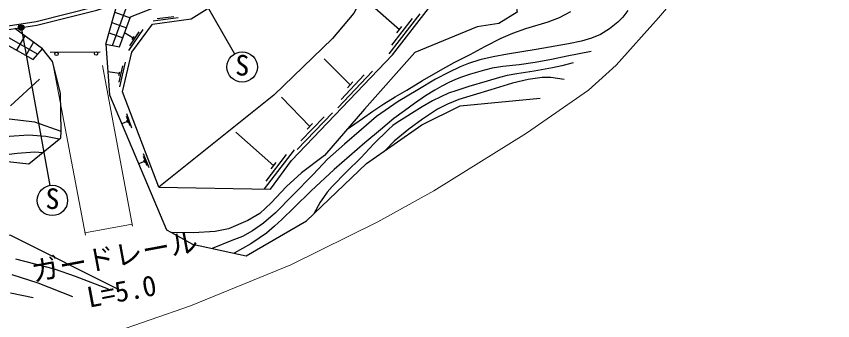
# Model space of a CAD drawing. Units: millimetres at full size, sheet at 1:1000; details may follow other scales. Extents: x 40000 to 680000, y 20000 to 380000.
# Drawn here: x 502998 to 575600, y 244729 to 271827 of the extents above; entities that cross this region are included whole.
import ezdxf
from ezdxf.enums import TextEntityAlignment as Align

# ---------------------------------------------------------------- set-up
doc = ezdxf.new("R2010")
doc.units = ezdxf.units.MM
doc.header["$LTSCALE"] = 1000
for name, color, linetype, lineweight in [('M-BGD', 7, 'Continuous', 25), ('M-BGD-EXST', 7, 'Continuous', 25), ('M-STR-HTXT', 7, 'Continuous', 13)]:
    doc.layers.add(name, color=color, linetype=linetype, lineweight=lineweight)
doc.styles.add('ＭＳ ゴシック', font='')
doc.styles.get('ＭＳ ゴシック').set_extended_font_data('MS Gothic')

msp = doc.modelspace()

# ---------------------------------------------------------------- hatches: boundary and pattern name
at = {"layer": 'M-BGD-EXST'}
msp.add_hatch(color=256, dxfattribs=at).paths.add_polyline_path([(503647, 270941, -1), (503208, 270701, -0.41421), (503308, 271041, -0.41421)])

# ---------------------------------------------------------------- linework, layer by layer
at = {"layer": 'M-BGD'}
for p, q in [((510953, 269358), (512010, 273026)), ((537065, 270631), (534440, 272924)), ((511769, 272192), (513113, 271703)), ((515166, 271420), (517397, 271713)), ((515518, 271618), (517006, 271813)), ((536165, 268483), (538914, 272045)), ((536386, 269260), (538219, 271635)), ((511506, 271277), (512786, 270812)), ((536851, 270353), (537279, 270908)), ((503749, 270088), (503017, 268813)), ((511242, 270362), (512458, 269920)), ((513392, 269894), (512621, 270365)), ((513015, 268792), (514267, 270661)), ((513099, 269187), (513934, 270433)), ((504519, 269520), (503846, 268349)), ((513295, 269748), (513489, 270039)), ((506019, 268624), (510452, 268670)), ((532695, 265726), (530373, 268051)), ((512139, 265960), (512479, 267420)), ((512200, 265560), (512710, 267752)), ((512163, 266724), (511133, 266872)), ((512123, 266554), (512202, 266894)), ((531588, 263677), (534676, 266950)), ((531884, 264429), (533943, 266611)), ((502470, 263852), (505067, 266228)), ((532455, 265471), (532935, 265980)), ((529110, 262019), (526575, 264618)), ((513113, 262062), (512805, 262908)), ((513275, 261881), (512813, 263150)), ((527983, 259981), (531103, 263224)), ((528286, 260730), (530366, 262891)), ((512875, 262454), (512359, 262261)), ((512911, 262355), (512839, 262553)), ((528868, 261766), (529353, 262271)), ((525887, 258528), (522508, 261507)), ((525065, 256459), (527728, 259954)), ((514633, 258501), (514304, 259339)), ((514799, 258325), (514305, 259581)), ((525217, 257153), (527035, 259539)), ((514385, 258887), (513867, 258681)), ((514423, 258789), (514346, 258985)), ((525675, 258250), (526099, 258806))]:
    msp.add_line(p, q, dxfattribs=at)
for points in [[(455281, 269889), (460672, 269483), (474063, 268758), (481146, 268639), (489398, 269018), (496320, 269742), (504832, 271050), (510148, 272376), (515686, 274309), (520660, 276571), (526950, 279918), (532170, 283318), (536355, 286647), (541629, 291176), (545684, 295321), (549405, 299748), (552260, 303456), (555569, 308599)], [(455305, 270214), (460693, 269809), (474074, 269084), (481141, 268966), (489374, 269343), (496279, 270066), (504768, 271370), (510054, 272688), (515564, 274612), (520516, 276864), (526784, 280199), (531979, 283583), (536147, 286899), (541406, 291414), (545442, 295540), (549151, 299952), (551993, 303644), (555299, 308782)], [(511557, 269237), (512763, 272554), (517871, 274615), (522026, 276596), (527119, 279402), (532269, 282811), (537766, 286970), (542730, 291330), (546988, 295932), (552701, 303071), (556172, 308191)], [(511557, 269237), (512763, 272554), (517871, 274615), (522026, 276596), (527119, 279402), (532269, 282811), (537766, 286970), (542730, 291330), (546988, 295932), (552701, 303071), (556172, 308191)], [(510953, 269358), (512161, 269115), (513144, 271785), (517778, 273633), (522793, 276127), (527864, 279048), (532346, 282048), (536183, 285035), (541913, 289778), (545545, 293231), (552754, 301842), (556778, 307779)], [(515669, 256621), (525611, 256449), (527468, 258978), (536460, 268394), (539851, 272783), (539761, 279879), (539242, 281300), (543264, 284398), (546312, 287060), (549799, 290333), (554234, 295313), (557751, 299995), (561060, 304877)], [(561682, 304455), (556837, 297412), (553956, 293568), (549356, 288670), (544568, 284128), (542288, 278832), (544231, 276614), (547173, 274372), (547553, 272184), (545922, 271198), (543969, 270876), (538428, 268599), (533968, 263563), (530404, 259448), (528355, 257901), (527039, 256690), (525655, 255228), (524649, 254280), (523576, 253646), (521854, 252906), (520688, 252664), (518758, 252560), (516807, 252594)], [(557389, 272335), (556929, 271761), (556492, 271310), (555754, 270722), (554965, 270212), (554148, 269875), (553252, 269617), (552091, 269388), (549222, 268864), (546668, 268456), (545407, 268219), (544216, 267946), (543212, 267638), (542474, 267344), (541420, 266828), (540280, 266218), (538709, 265286), (536952, 264231), (535022, 262912), (533689, 261757), (532175, 260445), (530677, 259104), (529393, 257755), (527600, 255905), (526058, 254342), (524969, 253397), (524015, 252722), (523126, 252220), (522166, 251862), (520414, 251162)], [(532422, 261777), (533781, 262744), (534709, 263384), (535672, 264038), (536700, 264652), (537721, 265238), (539131, 266114), (540714, 267026), (541930, 267702), (543355, 268441), (544655, 269128), (546122, 269878), (547154, 270328), (548323, 270747), (550304, 271339), (551294, 271728), (552316, 272267)], [(506983, 261561), (506912, 264972), (506214, 267802), (505321, 268929), (502855, 270746)], [(455281, 269889), (458473, 267888), (477471, 266824), (482500, 266866), (493110, 267792), (502119, 269314), (504497, 267986), (505321, 268929)], [(457124, 268734), (460607, 268472), (474027, 267745), (481161, 267625), (489474, 268006), (496130, 269021), (502312, 269948), (504909, 268457)], [(457124, 268734), (460607, 268472), (474027, 267745), (481161, 267625), (489474, 268006), (496130, 269021), (502312, 269948), (504909, 268457)], [(510953, 269358), (511281, 264822), (516339, 252810), (516807, 252594), (518657, 251537), (523435, 250517), (528812, 253619), (534151, 258724), (539067, 262156), (542474, 263869), (549598, 264545)], [(554124, 268687), (551992, 268288), (550595, 267971), (549139, 267712), (547715, 267518), (546277, 267366), (545316, 267203), (544641, 267038), (543377, 266682), (542584, 266405), (542056, 266192), (541458, 265920), (540846, 265598), (540208, 265242), (539390, 264744), (538404, 264067), (537508, 263402), (536586, 262728), (535386, 261712), (533992, 260568), (531279, 258202), (529208, 256295), (527708, 254810), (526613, 253741), (525951, 253148), (525244, 252520), (524597, 252072), (523855, 251585), (522383, 250741)], [(552518, 267676), (551516, 267413), (550689, 267229), (549062, 266956), (547514, 266708), (546662, 266552), (545967, 266372), (544876, 266056), (543251, 265565), (542188, 265232), (541443, 264980), (540762, 264673), (540003, 264289), (539092, 263758), (538139, 263184), (537476, 262774), (536965, 262439), (536488, 262113), (536089, 261763), (534790, 260478), (533631, 259222), (532356, 257971), (531095, 256666), (530647, 256161), (530306, 255703), (530019, 255275), (529450, 254229)], [(551726, 266194), (550525, 266371), (549752, 266371), (548510, 266194), (547131, 265870), (545199, 265286), (543622, 264806), (542357, 264418), (541354, 264000), (540456, 263562), (539118, 262684), (537916, 261775), (536611, 260710), (535793, 259870)], [(462176, 265672), (466560, 263494), (471225, 261266), (473775, 260172), (483132, 256675), (490241, 254090), (502481, 252348), (512285, 247415)], [(471715, 264557), (477085, 262363), (488646, 258604), (493676, 257265), (498159, 257186), (501707, 258948), (504120, 258685), (506950, 261009), (506983, 261561), (504651, 262411), (502366, 262671)], [(506814, 260897), (505621, 261121), (504089, 261239), (502385, 261137), (501029, 260803), (498704, 260281), (496755, 259999), (495378, 259824), (493580, 259698), (491505, 259771), (489132, 260032), (488106, 260142), (486629, 260040), (484683, 259892)], [(492267, 257640), (493298, 257833), (495135, 258166), (497146, 258664), (498878, 259066), (500111, 259284), (501652, 259460), (503061, 259652), (504653, 259757), (505364, 259707)], [(511183, 247537), (508268, 248650), (506382, 249320), (502949, 250221)], [(502605, 248828), (504900, 248089), (507994, 246871)], [(504485, 246763), (502478, 247191)]]:
    msp.add_lwpolyline(points, dxfattribs=at)
msp.add_lwpolyline([(515669, 256621), (512439, 265091), (513259, 268624), (515110, 271128), (518542, 271601), (523380, 274658), (535398, 280687), (534044, 274033), (533026, 272108), (531105, 269845), (525908, 264806)], close=True, dxfattribs=at)
for centre in [(506571, 268480), (510095, 268516)]:
    msp.add_circle(centre, 150, dxfattribs=at)
at = {"layer": 'M-BGD-EXST'}
for p, q in [((518555, 275239), (522415, 268486)), ((503427, 270821), (505966, 256762))]:
    msp.add_line(p, q, dxfattribs=at)
for centre, radius in [((503427, 270821), 250), ((523084, 267313), 1350), ((506205, 255433), 1350)]:
    msp.add_circle(centre, radius, dxfattribs=at)
at = {"layer": 'M-STR-HTXT'}
for p, q in [((506214, 267802), (509139, 252329)), ((510660, 267436), (513335, 253140)), ((509098, 252548), (513299, 253335))]:
    msp.add_line(p, q, dxfattribs=at)
msp.add_lwpolyline([(578350, 293157), (570149, 283431), (563913, 276134), (560111, 271704), (556352, 267479), (553879, 265253), (548371, 261424), (540132, 256289), (535158, 253537), (527418, 249711), (518495, 246050), (511318, 243550), (506338, 242023), (498927, 240057), (492465, 238761), (488291, 238222), (485286, 238096), (470161, 237960), (452164, 237771)], dxfattribs=at)

# ---------------------------------------------------------------- texts
at = {"layer": 'M-BGD-EXST', "style": 'ＭＳ ゴシック'}
for p in [(522429, 266021), (505550, 254141)]:
    msp.add_text('S', height=1833, rotation=358.508, dxfattribs=at).set_placement(p, align=Align.BOTTOM_LEFT)
at = {"layer": 'M-STR-HTXT', "style": 'ＭＳ ゴシック'}
for s, p in [('ガードレール', (504628, 247648)), ('L=5.0', (509569, 245345))]:
    msp.add_text(s, height=1833, rotation=10.602, dxfattribs=at).set_placement(p, align=Align.BOTTOM_LEFT)

doc.saveas('drawing.dxf')
